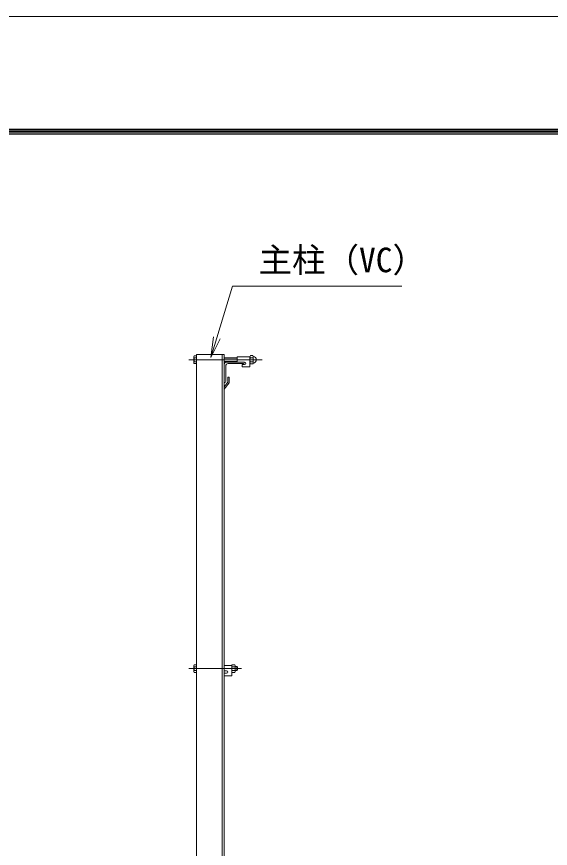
# Model space of a CAD drawing. Units: millimetres, scale not verified. Extents: x -4200 to 4200, y -2970 to 2970.
# Drawn here: x -298 to 747, y 1342 to 2970 of the extents above; entities that cross this region are included whole.
import ezdxf
from ezdxf.enums import TextEntityAlignment as Align

# ---------------------------------------------------------------- set-up
doc = ezdxf.new("R2010")
doc.units = ezdxf.units.MM
doc.header["$LTSCALE"] = 10
doc.linetypes.add('USER1', pattern=[50.8, 31.75, -6.35, 6.35, -6.35])
for name, color, linetype, lineweight in [('0-0_D-STR1', 1, 'Continuous', 18), ('0-1_D-BMK', 2, 'USER1', 13), ('0-3_D-STR3', 3, 'Continuous', 13), ('0-7_D-STR-TXT', 7, 'Continuous', 13), ('0-8_0', 7, 'Continuous', 18), ('0-B_D-TTL', 7, 'Continuous', 18)]:
    doc.layers.add(name, color=color, linetype=linetype, lineweight=lineweight)
doc.styles.add('ＭＳ ゴシック', font='')
doc.styles.get('ＭＳ ゴシック').set_extended_font_data('MS Gothic')

# ---------------------------------------------------------------- blocks, each defined once
blk = doc.blocks.new('_Open')
at = {"layer": '0-8_0'}
blk.add_line((-10, 1.667), (0, 0), dxfattribs=at)
blk.add_lwpolyline([(-10, -1.667), (0, 0), (-10, 0)], dxfattribs=at)

msp = doc.modelspace()

# ---------------------------------------------------------------- linework, layer by layer
at = {"layer": '0-0_D-STR1'}
for p, q in [((54.53, -1061.26), (54.53, 2308.74)), ((108.53, 2308.74), (54.53, 2308.74)), ((104.53, -1061.26), (104.53, 2308.74)), ((108.53, -1061.26), (108.53, 2308.74)), ((108.53, 2288.74), (108.53, 2253.74)), ((111.53, 2286.24), (111.53, 2255.74)), ((148.53, 2293.74), (113.53, 2293.74)), ((146.53, 2290.74), (116.03, 2290.74)), ((148.53, 2292.74), (148.53, 2293.74)), ((115.53, 2264.12), (115.53, 2254.24)), ((115.53, 2264.12), (118.53, 2264.12)), ((118.53, 2264.12), (118.53, 2253.12)), ((115.53, 2254.24), (108.53, 2245.19)), ((109.53, 2253.74), (108.53, 2253.74)), ((118.53, 2253.12), (108.53, 2240.62)), ((108.53, 2245.19), (108.53, 2240.62))]:
    msp.add_line(p, q, dxfattribs=at)
for centre, radius, start, end in [((113.53, 2288.74), 5, 90, 180), ((116.03, 2286.24), 4.5, 90, 180), ((146.53, 2292.74), 2, 270, 0), ((109.53, 2255.74), 2, 270, 0)]:
    msp.add_arc(centre, radius, start, end, dxfattribs=at)
at = {"layer": '0-1_D-BMK'}
for p, q in [((182.76, 2298.24), (39.53, 2298.24)), ((142.53, 1693.74), (39.53, 1693.74))]:
    msp.add_line(p, q, dxfattribs=at)
at = {"layer": '0-3_D-STR3'}
for p, q in [((49.23, 2304.54), (49.92, 2305.75)), ((49.23, 2304.54), (49.23, 2291.94)), ((54.53, 2305.75), (49.92, 2305.75)), ((54.53, 2301.99), (49.92, 2301.99)), ((54.53, 2305.75), (54.53, 2290.74)), ((108.53, 2302.24), (133.78, 2302.24)), ((108.53, 2301.49), (133.78, 2301.49)), ((133.78, 2304.24), (133.78, 2293.74)), ((158.78, 2304.24), (133.78, 2304.24)), ((158.78, 2304.48), (158.78, 2292.13)), ((158.78, 2304.48), (158.78, 2292.13)), ((158.78, 2304.24), (158.78, 2284.24)), ((159.78, 2306.34), (164.28, 2306.34)), ((164.28, 2302.29), (159.78, 2302.29)), ((165.28, 2304.48), (165.28, 2292.13)), ((165.28, 2304.48), (165.28, 2292.13)), ((49.23, 2291.94), (49.92, 2290.74)), ((54.53, 2294.49), (49.92, 2294.49)), ((54.53, 2290.74), (49.92, 2290.74)), ((108.53, 2294.99), (133.78, 2294.99)), ((108.53, 2294.24), (133.78, 2294.24)), ((148.53, 2293.74), (133.78, 2293.74)), ((143.78, 2289.24), (143.78, 2284.24)), ((148.53, 2289.24), (143.78, 2289.24)), ((158.78, 2284.24), (143.78, 2284.24)), ((164.28, 2294.19), (159.78, 2294.19)), ((159.78, 2290.14), (164.28, 2290.14)), ((49.23, 1700.04), (49.92, 1701.25)), ((49.23, 1700.04), (49.23, 1687.44)), ((54.53, 1701.25), (49.92, 1701.25)), ((54.53, 1697.49), (49.92, 1697.49)), ((54.53, 1701.25), (54.53, 1686.23)), ((123.53, 1699.74), (108.53, 1699.74)), ((123.53, 1701.25), (129.3, 1701.25)), ((123.53, 1686.23), (123.53, 1701.25)), ((123.53, 1699.74), (123.53, 1679.74)), ((123.53, 1697.49), (129.3, 1697.49)), ((129.3, 1701.25), (130.03, 1699.99)), ((130.03, 1687.49), (130.03, 1699.99)), ((130.03, 1697.74), (133.33, 1697.74)), ((133.33, 1697.74), (134.53, 1696.54)), ((133.33, 1697.74), (133.33, 1689.74)), ((134.53, 1696.54), (134.53, 1690.94)), ((49.23, 1687.44), (49.92, 1686.23)), ((54.53, 1689.99), (49.92, 1689.99)), ((54.53, 1686.23), (49.92, 1686.23)), ((113.28, 1689.24), (108.53, 1689.24)), ((108.53, 1684.74), (108.53, 1679.74)), ((113.28, 1684.74), (108.53, 1684.74)), ((123.53, 1679.74), (108.53, 1679.74)), ((123.53, 1689.99), (129.3, 1689.99)), ((123.53, 1686.23), (129.3, 1686.23)), ((129.3, 1686.23), (130.03, 1687.49)), ((130.03, 1689.74), (133.33, 1689.74)), ((133.33, 1689.74), (134.53, 1690.94))]:
    msp.add_line(p, q, dxfattribs=at)
for centre, radius, start, end in [((61.76, 2298.24), 12.42, 162.4121, 197.5879), ((52.67, 2303.87), 3.32, 145.61585, 214.38415), ((161.32, 2304.32), 2.54, 127.21089, 232.78911), ((167.48, 2298.24), 8.7, 152.26063, 207.73937), ((162.74, 2304.32), 2.54, 307.21089, 52.78911), ((156.58, 2298.24), 8.7, 332.26063, 27.73937), ((165.65, 2305.19), 0.5, 189.83916, 262.83194), ((164.78, 2298.24), 6.5, 277.16806, 82.83194), ((52.67, 2292.61), 3.32, 145.61585, 214.38415), ((148.53, 2291.49), 2.25, 270, 90), ((161.33, 2292.17), 2.55, 127.42505, 232.57495), ((162.73, 2292.17), 2.55, 307.42505, 52.57495), ((165.65, 2291.3), 0.5, 97.16806, 163.42019), ((61.76, 1693.74), 12.42, 162.4121, 197.5879), ((52.67, 1699.37), 3.32, 145.61585, 214.38415), ((126.56, 1699.37), 3.32, 325.61586, 34.38414), ((117.46, 1693.74), 12.42, 342.4121, 17.5879), ((52.67, 1688.11), 3.32, 145.61585, 214.38415), ((113.28, 1686.99), 2.25, 270, 90), ((126.56, 1688.11), 3.32, 325.61585, 34.38416)]:
    msp.add_arc(centre, radius, start, end, dxfattribs=at)
at = {"layer": '0-7_D-STR-TXT'}
msp.add_lwpolyline([(456.21, 2442.62), (124.83, 2442.62), (83.14, 2304.96)], dxfattribs=at)
at = {"layer": '0-B_D-TTL', "color": 2}
msp.add_lwpolyline([(-4200, 2970), (4200, 2970), (4200, -2970), (-4200, -2970)], close=True, dxfattribs=at)
at = {"layer": '0-B_D-TTL'}
for points in [[(-3930, 2750), (3930, 2750), (3930, -2750), (-3930, -2750)], [(-3927.5, 2747.5), (3927.5, 2747.5), (3927.5, -2747.5), (-3927.5, -2747.5)], [(-3925, 2745), (3925, 2745), (3925, -2745), (-3925, -2745)], [(-3922.5, 2742.5), (3922.5, 2742.5), (3922.5, -2742.5), (-3922.5, -2742.5)], [(-3920, 2740), (3920, 2740), (3920, -2740), (-3920, -2740)]]:
    msp.add_lwpolyline(points, close=True, dxfattribs=at)

# ---------------------------------------------------------------- block references
at = {"layer": '0-7_D-STR-TXT', "xscale": 4, "yscale": 4, "rotation": 253.14944}
msp.add_blockref('_Open', (82.56, 2303.04), dxfattribs=at)

# ---------------------------------------------------------------- texts
at = {"layer": '0-7_D-STR-TXT', "style": 'ＭＳ ゴシック'}
msp.add_text('主柱（VC）', height=48.09, dxfattribs=at).set_placement((175.76, 2455.21), align=Align.BOTTOM_LEFT)

doc.saveas('drawing.dxf')
